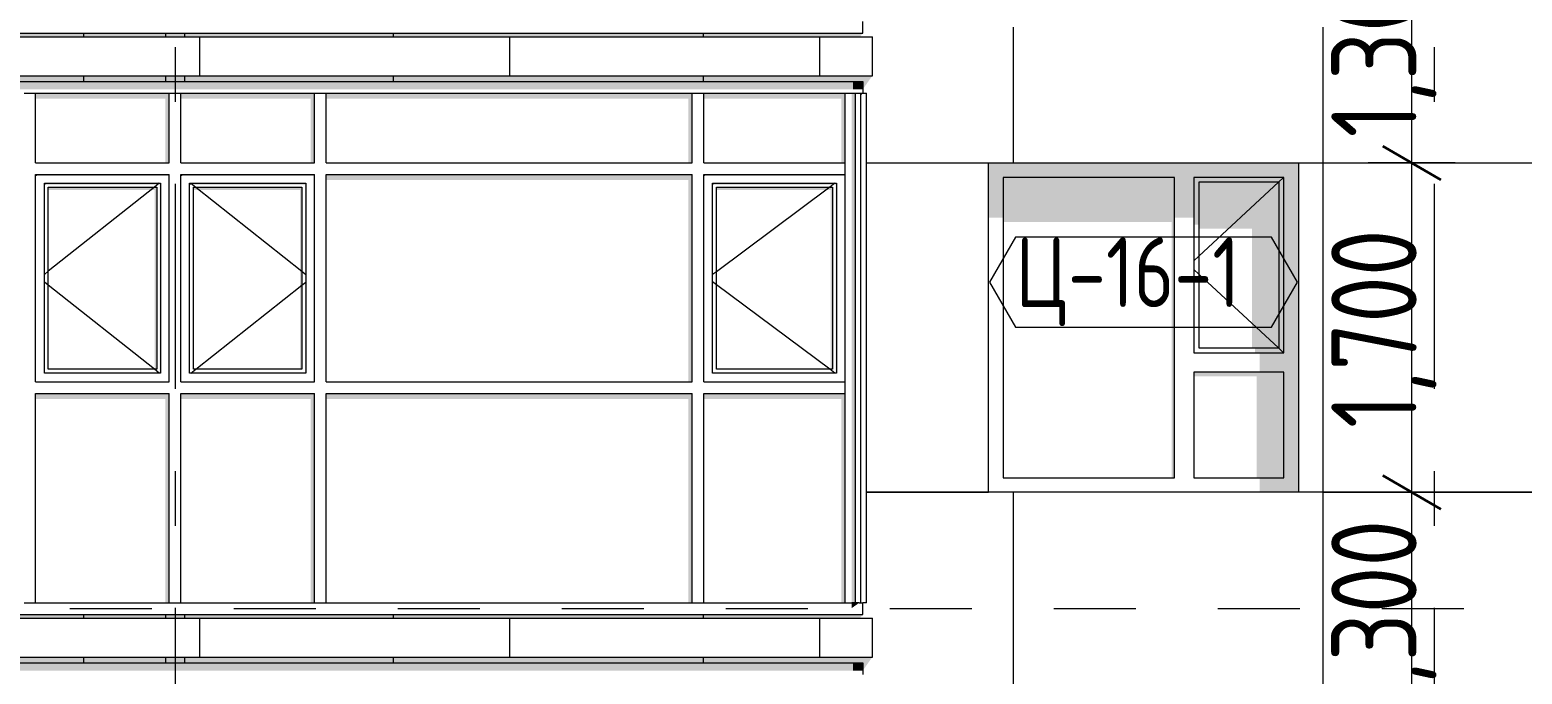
# Model space of a CAD drawing. Header units: millimetres. Extents: x 18162 to 7085488, y 72188 to 247925.
# Drawn here: x 5816259 to 5823964, y 130046 to 133371 of the extents above; entities that cross this region are included whole.
import ezdxf
from ezdxf.enums import TextEntityAlignment as Align

# ---------------------------------------------------------------- set-up
doc = ezdxf.new("R2010")
doc.units = ezdxf.units.MM
doc.header["$MEASUREMENT"] = 0
doc.linetypes.add('Dashed', pattern=[423.333333, 211.666667, -211.666667])
doc.linetypes.add('Double Dashed', pattern=[1093.611073, 529.166651, -211.666656, 141.111112, -211.666656])
for name, color, linetype in [('Archicad Windows', 7, 'Continuous'), ('Finish - Wall', 7, 'Continuous'), ('Structural - Bearing', 7, 'Continuous'), ('Structural - Grid', 7, 'Continuous')]:
    doc.layers.add(name, color=color, linetype=linetype)
doc.styles.add('GENERATED_STYLE_3', font='', dxfattribs={"width": 0.8})
doc.styles.get('GENERATED_STYLE_3').set_extended_font_data('ISOCPEUR MON')
doc.dimstyles.new('GENERATED_STYLE__19', dxfattribs={"dimtxt": 440.00001, "dimasz": 228, "dimexe": 0.18, "dimexo": 31028.935828, "dimgap": 0, "dimtad": 1, "dimdec": 0, "dimzin": 0, "dimdsep": 46, "dimtxsty": 'GENERATED_STYLE_3', "dimblk": 'ARROWHEAD_2', "dimblk1": 'ARROWHEAD_2', "dimblk2": 'ARROWHEAD_2', "dimcen": 0.09, "dimclrd": 13, "dimclre": 13, "dimclrt": 13, "dimadec": 0, "dimazin": 0, "dimtfac": 1, "dimtdec": 4, "dimtmove": 0, "dimatfit": 3, "dimfxl": 1, "dimtolj": 1, "dimtzin": 0, "dimarcsym": 0})
doc.dimstyles.new('GENERATED_STYLE__30', dxfattribs={"dimtxt": 440.00001, "dimasz": 228, "dimexe": 0.18, "dimexo": 0.0625, "dimgap": 0, "dimtad": 1, "dimdec": 0, "dimzin": 0, "dimdsep": 46, "dimtxsty": 'GENERATED_STYLE_3', "dimblk": 'ARROWHEAD_2', "dimblk1": 'ARROWHEAD_2', "dimblk2": 'ARROWHEAD_2', "dimcen": 0.09, "dimclrd": 13, "dimclre": 13, "dimclrt": 13, "dimadec": 0, "dimazin": 0, "dimtfac": 1, "dimtdec": 4, "dimtmove": 0, "dimatfit": 3, "dimfxl": 1, "dimtolj": 1, "dimtzin": 0, "dimarcsym": 0})
doc.dimstyles.new('GENERATED_STYLE__31', dxfattribs={"dimtxt": 440.00001, "dimasz": 228, "dimexe": 0.18, "dimexo": 1815.703396, "dimgap": 0, "dimtad": 1, "dimdec": 0, "dimzin": 0, "dimdsep": 46, "dimtxsty": 'GENERATED_STYLE_3', "dimblk": 'ARROWHEAD_2', "dimblk1": 'ARROWHEAD_2', "dimblk2": 'ARROWHEAD_2', "dimcen": 0.09, "dimclrd": 13, "dimclre": 13, "dimclrt": 13, "dimadec": 0, "dimazin": 0, "dimtfac": 1, "dimtdec": 4, "dimtmove": 0, "dimatfit": 3, "dimfxl": 1, "dimtolj": 1, "dimtzin": 0, "dimarcsym": 0})

# ---------------------------------------------------------------- blocks, each defined once
blk = doc.blocks.new('*X2319', base_point=(5785635.3, 106384.1))
at = {"layer": 'Structural - Bearing', "color": 8, "linetype": 'Continuous', "lineweight": 13}
blk.add_line((5816535.3, 130134.1), (5816535.3, 130104.1), dxfattribs=at)
blk = doc.blocks.new('*X2320', base_point=(5785635.3, 106384.1))
at = {"layer": 'Structural - Bearing', "color": 8, "linetype": 'Continuous', "lineweight": 13}
for p, q in [((5821335.3, 130284.1), (5821335.3, 129684.1)), ((5822935.3, 130284.1), (5822935.3, 127984.1)), ((5818135.3, 130134.1), (5818135.3, 130104.1)), ((5819735.3, 130134.1), (5819735.3, 130104.1))]:
    blk.add_line(p, q, dxfattribs=at)
blk = doc.blocks.new('*X2325', base_point=(5785635.3, 106384.1))
at = {"layer": 'Structural - Bearing', "color": 8, "linetype": 'Continuous', "lineweight": 13}
for p, q in [((5816535.3, 133134.1), (5816535.3, 133104.1)), ((5816535.3, 130354.1), (5816535.3, 130334.1))]:
    blk.add_line(p, q, dxfattribs=at)
blk = doc.blocks.new('*X2326', base_point=(5785635.3, 106384.1))
at = {"layer": 'Structural - Bearing', "color": 8, "linetype": 'Continuous', "lineweight": 13}
for p, q in [((5821335.3, 133284.1), (5821335.3, 132684.1)), ((5822935.3, 133284.1), (5822935.3, 130984.1)), ((5818135.3, 133134.1), (5818135.3, 133104.1)), ((5819735.3, 133134.1), (5819735.3, 133104.1)), ((5820578.3, 132684.1), (5820835.3, 132684.1)), ((5820835.3, 132684.1), (5821208.8, 132684.1)), ((5822808.8, 132684.1), (5822935.3, 132684.1)), ((5822935.3, 132684.1), (5824035.3, 132684.1)), ((5820578.3, 130984.1), (5820835.3, 130984.1)), ((5820835.3, 130984.1), (5820578.3, 130984.1)), ((5821208.8, 130984.1), (5820835.3, 130984.1)), ((5820835.3, 130984.1), (5821208.8, 130984.1)), ((5821335.3, 130984.1), (5821335.3, 130384.1)), ((5822935.3, 130984.1), (5822808.8, 130984.1)), ((5822935.3, 130984.1), (5824035.3, 130984.1)), ((5822935.3, 130984.1), (5822935.3, 130384.1)), ((5824035.3, 130984.1), (5822935.3, 130984.1)), ((5821335.3, 130384.1), (5821335.3, 130284.1)), ((5822935.3, 130384.1), (5822935.3, 130284.1)), ((5818135.3, 130354.1), (5818135.3, 130334.1)), ((5819735.3, 130354.1), (5819735.3, 130334.1))]:
    blk.add_line(p, q, dxfattribs=at)
blk = doc.blocks.new('*X2335', base_point=(5785635.3, 106384.1))
at = {"layer": 'Structural - Bearing', "color": 7, "linetype": 'Continuous', "lineweight": 9}
for p, q in [((5813935.3, 130334.1), (5813935.3, 130134.1)), ((5815535.3, 130334.1), (5815535.3, 130134.1)), ((5817135.3, 130334.1), (5817135.3, 130134.1)), ((5818735.3, 130334.1), (5818735.3, 130134.1)), ((5820335.3, 130334.1), (5820335.3, 130134.1))]:
    blk.add_line(p, q, dxfattribs=at)
blk = doc.blocks.new('*X2376', base_point=(5785635.3, 106384.1))
at = {"layer": 'Structural - Bearing', "color": 8, "linetype": 'Continuous', "lineweight": 13}
blk.add_line((5816535.3, 133354.1), (5816535.3, 133334.1), dxfattribs=at)
blk = doc.blocks.new('*X2377', base_point=(5785635.3, 106384.1))
at = {"layer": 'Structural - Bearing', "color": 8, "linetype": 'Continuous', "lineweight": 13}
for p, q in [((5821335.3, 133384.1), (5821335.3, 133284.1)), ((5822935.3, 133384.1), (5822935.3, 133284.1)), ((5818135.3, 133354.1), (5818135.3, 133334.1)), ((5819735.3, 133354.1), (5819735.3, 133334.1))]:
    blk.add_line(p, q, dxfattribs=at)
blk = doc.blocks.new('*X2384', base_point=(5785635.3, 106384.1))
at = {"layer": 'Structural - Bearing', "color": 7, "linetype": 'Continuous', "lineweight": 9}
for p, q in [((5813935.3, 133334.1), (5813935.3, 133134.1)), ((5815535.3, 133334.1), (5815535.3, 133134.1)), ((5817135.3, 133334.1), (5817135.3, 133134.1)), ((5818735.3, 133334.1), (5818735.3, 133134.1)), ((5820335.3, 133334.1), (5820335.3, 133134.1))]:
    blk.add_line(p, q, dxfattribs=at)
blk = doc.blocks.new('*D2607', base_point=(5785635.3, 106384.1))
at = {"color": 12, "linetype": 'Continuous', "lineweight": 35}
for p, q in [((5838328.4, 130220.7), (5838628.4, 130047.5)), ((5838328.4, 127420.7), (5838628.4, 127247.5))]:
    blk.add_line(p, q, dxfattribs=at)
at = {"color": 13, "linetype": 'Continuous', "lineweight": 13}
for p, q in [((5838703.4, 130134.1), (5837187.8, 130134.1)), ((5838478.4, 127334.1), (5838478.4, 130134.1)), ((5838703.4, 127334.1), (5837187.8, 127334.1))]:
    blk.add_line(p, q, dxfattribs=at)
at = {"color": 13, "lineweight": 13, "char_height": 440, "attachment_point": 7, "rotation": 90, "style": 'GENERATED_STYLE_3'}
for s, insert in [('\\A1;{\\pql;\\fISOCPEUR MON|b0|i0|c0|p0;\\W0.800000;2,800}', (5838605.9, 128549.6)), ('\\A1;{\\pql;\\fISOCPEUR MON|b0|i0|c0|p0;\\W0.800000;200}', (5838518.1, 127420.8))]:
    blk.add_mtext(s, dxfattribs=dict(at, insert=insert))
blk = doc.blocks.new('ARROWHEAD_2')
at = {"color": 0, "linetype": 'Continuous', "lineweight": 0}
for p, q in [((-0.378, -0.655), (0.378, 0.655)), ((0, 0), (-1, 0))]:
    blk.add_line(p, q, dxfattribs=at)
blk = doc.blocks.new('*D2608', base_point=(5785635.3, 106384.1))
at = {"color": 12, "linetype": 'Continuous', "lineweight": 35}
for p, q in [((5838328.4, 130420.7), (5838628.4, 130247.5)), ((5838328.4, 130220.7), (5838628.4, 130047.5))]:
    blk.add_line(p, q, dxfattribs=at)
at = {"color": 13, "linetype": 'Continuous', "lineweight": 13}
for p, q in [((5838703.4, 130334.1), (5837187.8, 130334.1)), ((5838478.4, 130134.1), (5838478.4, 130334.1)), ((5838703.4, 130134.1), (5837187.8, 130134.1))]:
    blk.add_line(p, q, dxfattribs=at)
blk = doc.blocks.new('*D2609', base_point=(5785635.3, 106384.1))
at = {"color": 12, "linetype": 'Continuous', "lineweight": 35}
for p, q in [((5838328.4, 133220.7), (5838628.4, 133047.5)), ((5838328.4, 130420.7), (5838628.4, 130247.5))]:
    blk.add_line(p, q, dxfattribs=at)
at = {"color": 13, "linetype": 'Continuous', "lineweight": 13}
for p, q in [((5838703.4, 133134.1), (5837187.8, 133134.1)), ((5838478.4, 130334.1), (5838478.4, 133134.1)), ((5838703.4, 130334.1), (5837187.8, 130334.1))]:
    blk.add_line(p, q, dxfattribs=at)
at = {"color": 13, "lineweight": 13, "char_height": 440, "attachment_point": 7, "rotation": 90, "style": 'GENERATED_STYLE_3'}
for s, insert in [('\\A1;{\\pql;\\fISOCPEUR MON|b0|i0|c0|p0;\\W0.800000;2,800}', (5838605.9, 131549.6)), ('\\A1;{\\pql;\\fISOCPEUR MON|b0|i0|c0|p0;\\W0.800000;200}', (5838518.1, 130420.8))]:
    blk.add_mtext(s, dxfattribs=dict(at, insert=insert))
blk = doc.blocks.new('*D2610', base_point=(5785635.3, 106384.1))
at = {"color": 12, "linetype": 'Continuous', "lineweight": 35}
for p, q in [((5838328.4, 133420.7), (5838628.4, 133247.5)), ((5838328.4, 133220.7), (5838628.4, 133047.5))]:
    blk.add_line(p, q, dxfattribs=at)
at = {"color": 13, "linetype": 'Continuous', "lineweight": 13}
for p, q in [((5838703.4, 133334.1), (5837187.8, 133334.1)), ((5838478.4, 133134.1), (5838478.4, 133334.1)), ((5838703.4, 133134.1), (5837187.8, 133134.1))]:
    blk.add_line(p, q, dxfattribs=at)
blk = doc.blocks.new('*D2611', base_point=(5785635.3, 106384.1))
at = {"color": 12, "linetype": 'Continuous', "lineweight": 35}
for p, q in [((5838328.4, 136220.7), (5838628.4, 136047.5)), ((5838328.4, 133420.7), (5838628.4, 133247.5))]:
    blk.add_line(p, q, dxfattribs=at)
at = {"color": 13, "linetype": 'Continuous', "lineweight": 13}
for p, q in [((5838703.4, 136134.1), (5837187.8, 136134.1)), ((5838478.4, 133334.1), (5838478.4, 136134.1)), ((5838703.4, 133334.1), (5837187.8, 133334.1))]:
    blk.add_line(p, q, dxfattribs=at)
at = {"color": 13, "lineweight": 13, "char_height": 440, "attachment_point": 7, "rotation": 90, "style": 'GENERATED_STYLE_3'}
for s, insert in [('\\A1;{\\pql;\\fISOCPEUR MON|b0|i0|c0|p0;\\W0.800000;2,800}', (5838605.9, 134549.6)), ('\\A1;{\\pql;\\fISOCPEUR MON|b0|i0|c0|p0;\\W0.800000;200}', (5838518.1, 133420.8))]:
    blk.add_mtext(s, dxfattribs=dict(at, insert=insert))
blk = doc.blocks.new('*D2646', base_point=(5785635.3, 106384.1))
at = {"color": 13, "linetype": 'Continuous', "lineweight": 13}
for p, q in [((5801482.5, 156834.1), (5801482.5, 156980.8)), ((5816658.8, 156834.1), (5801257.5, 156834.1)), ((5801482.5, 102734.1), (5801482.5, 156834.1)), ((5806188.8, 102734.1), (5801257.5, 102734.1)), ((5801482.5, 102587.4), (5801482.5, 102734.1))]:
    blk.add_line(p, q, dxfattribs=at)
at = {"color": 12, "linetype": 'Continuous', "lineweight": 35}
for p, q in [((5801632.5, 156747.5), (5801332.5, 156920.7)), ((5801332.5, 102820.7), (5801632.5, 102647.5))]:
    blk.add_line(p, q, dxfattribs=at)
at = {"color": 13, "lineweight": 13, "insert": (5801610.1, 129125.4), "char_height": 440, "attachment_point": 7, "rotation": 90, "style": 'GENERATED_STYLE_3'}
blk.add_mtext('\\A1;{\\pql;\\fISOCPEUR MON|b0|i0|c0|p0;\\W0.800000;54,100}', dxfattribs=at)
blk = doc.blocks.new('*D2664', base_point=(5785635.3, 106384.1))
at = {"color": 12, "linetype": 'Continuous', "lineweight": 35}
for p, q in [((5823243.5, 131070.7), (5823543.5, 130897.5)), ((5823243.5, 129770.7), (5823543.5, 129597.5))]:
    blk.add_line(p, q, dxfattribs=at)
at = {"color": 13, "linetype": 'Continuous', "lineweight": 13}
for p, q in [((5823618.5, 130984.1), (5823168.5, 130984.1)), ((5823393.5, 129684.1), (5823393.5, 130984.1)), ((5823618.5, 129684.1), (5823168.5, 129684.1))]:
    blk.add_line(p, q, dxfattribs=at)
at = {"color": 13, "lineweight": 13, "insert": (5823521.1, 129815.9), "char_height": 440, "attachment_point": 7, "rotation": 90, "style": 'GENERATED_STYLE_3'}
blk.add_mtext('\\A1;{\\pql;\\fISOCPEUR MON|b0|i0|c0|p0;\\W0.800000;1,300}', dxfattribs=at)
blk = doc.blocks.new('*D2665', base_point=(5785635.3, 106384.1))
at = {"color": 12, "linetype": 'Continuous', "lineweight": 35}
for p, q in [((5823243.5, 132770.7), (5823543.5, 132597.5)), ((5823243.5, 131070.7), (5823543.5, 130897.5))]:
    blk.add_line(p, q, dxfattribs=at)
at = {"color": 13, "linetype": 'Continuous', "lineweight": 13}
for p, q in [((5823618.5, 132684.1), (5823168.5, 132684.1)), ((5823393.5, 130984.1), (5823393.5, 132684.1)), ((5823618.5, 130984.1), (5823168.5, 130984.1))]:
    blk.add_line(p, q, dxfattribs=at)
at = {"color": 13, "lineweight": 13, "insert": (5823521.1, 131315.9), "char_height": 440, "attachment_point": 7, "rotation": 90, "style": 'GENERATED_STYLE_3'}
blk.add_mtext('\\A1;{\\pql;\\fISOCPEUR MON|b0|i0|c0|p0;\\W0.800000;1,700}', dxfattribs=at)
blk = doc.blocks.new('*D2666', base_point=(5785635.3, 106384.1))
at = {"color": 12, "linetype": 'Continuous', "lineweight": 35}
for p, q in [((5823243.5, 134070.7), (5823543.5, 133897.5)), ((5823243.5, 132770.7), (5823543.5, 132597.5))]:
    blk.add_line(p, q, dxfattribs=at)
at = {"color": 13, "linetype": 'Continuous', "lineweight": 13}
for p, q in [((5823618.5, 133984.1), (5823168.5, 133984.1)), ((5823393.5, 132684.1), (5823393.5, 133984.1)), ((5823618.5, 132684.1), (5823168.5, 132684.1))]:
    blk.add_line(p, q, dxfattribs=at)
at = {"color": 13, "lineweight": 13, "insert": (5823521.1, 132815.9), "char_height": 440, "attachment_point": 7, "rotation": 90, "style": 'GENERATED_STYLE_3'}
blk.add_mtext('\\A1;{\\pql;\\fISOCPEUR MON|b0|i0|c0|p0;\\W0.800000;1,300}', dxfattribs=at)
blk = doc.blocks.new('Label_151_3', base_point=(5822008.8, 131834.1))
at = {"color": 13, "linetype": 'Continuous', "lineweight": 13, "flags": 128}
blk.add_lwpolyline([(5821213.7, 132068.3), (5821347.8, 131836.1), (5822669.9, 131836.1), (5822804, 132068.3), (5822669.9, 132300.6), (5821347.8, 132300.6)], close=True, dxfattribs=at)
at = {"color": 13, "lineweight": 13, "insert": (5821347.8, 132299.9), "char_height": 360, "attachment_point": 1, "style": 'GENERATED_STYLE_3'}
blk.add_mtext('\\A1;{\\pql;\\pt0,253000;\\fISOCPEUR MON|b0|i0|c0|p0;\\W0.800000;Ц-16-1\\fISOCPEUR MON|b0|i0|c0|p0;\\W0.800000;\\A1{\\H.66x;\\S^  ;}\\fISOCPEUR MON|b0|i0|c0|p0;\\W0.800000;\\fISOCPEUR MON|b0|i0|c0|p0;\\W0.800000;\\A1{\\H.66x;\\S^  ;}\\fISOCPEUR MON|b0|i0|c0|p0;\\W0.800000; \\fISOCPEUR MON|b0|i0|c0|p0;\\W0.800000;\\fISOCPEUR MON|b0|i0|c0|p0;\\W0.800000;\\fISOCPEUR MON|b0|i0|c0|p0;\\W0.800000;\\fISOCPEUR MON|b0|i0|c0|p0;\\W0.800000;\\fISOCPEUR MON|b0|i0|c0|p0;\\W0.800000;\\fISOCPEUR MON|b0|i0|c0|p0;\\W0.800000;\\fISOCPEUR MON|b0|i0|c0|p0;\\W0.800000;\\fISOCPEUR MON|b0|i0|c0|p0;\\W0.800000;\\fISOCPEUR MON|b0|i0|c0|p0;\\W0.800000;\\fISOCPEUR MON|b0|i0|c0|p0;\\W0.800000;\\fISOCPEUR MON|b0|i0|c0|p0;\\W0.800000;\\fISOCPEUR MON|b0|i0|c0|p0;\\W0.800000;\\fISOCPEUR MON|b0|i0|c0|p0;\\W0.800000;\\fISOCPEUR MON|b0|i0|c0|p0;\\W0.800000;\\fISOCPEUR MON|b0|i0|c0|p0;\\W0.800000;\\fISOCPEUR MON|b0|i0|c0|p0;\\W0.800000;\\fISOCPEUR MON|b0|i0|c0|p0;\\W0.800000;\\fISOCPEUR MON|b0|i0|c0|p0;\\W0.800000;\\fISOCPEUR MON|b0|i0|c0|p0;\\W0.800000;\\fISOCPEUR MON|b0|i0|c0|p0;\\W0.800000;\\fISOCPEUR MON|b0|i0|c0|p0;\\W0.800000;\\fISOCPEUR MON|b0|i0|c0|p0;\\W0.800000;\\fISOCPEUR MON|b0|i0|c0|p0;\\W0.800000;\\fISOCPEUR MON|b0|i0|c0|p0;\\W0.800000;\\fISOCPEUR MON|b0|i0|c0|p0;\\W0.800000;\\fISOCPEUR MON|b0|i0|c0|p0;\\W0.800000;\\fISOCPEUR MON|b0|i0|c0|p0;\\W0.800000;\\fISOCPEUR MON|b0|i0|c0|p0;\\W0.800000;\\fISOCPEUR MON|b0|i0|c0|p0;\\W0.800000;\\fISOCPEUR MON|b0|i0|c0|p0;\\W0.800000;\\fISOCPEUR MON|b0|i0|c0|p0;\\W0.800000;\\fISOCPEUR MON|b0|i0|c0|p0;\\W0.800000;\\fISOCPEUR MON|b0|i0|c0|p0;\\W0.800000;\\fISOCPEUR MON|b0|i0|c0|p0;\\W0.800000;\\fISOCPEUR MON|b0|i0|c0|p0;\\W0.800000;\\fISOCPEUR MON|b0|i0|c0|p0;\\W0.800000;\\fISOCPEUR MON|b0|i0|c0|p0;\\W0.800000;\\fISOCPEUR MON|b0|i0|c0|p0;\\W0.800000;\\fISOCPEUR MON|b0|i0|c0|p0;\\W0.800000;\\fISOCPEUR MON|b0|i0|c0|p0;\\W0.800000;\\fISOCPEUR MON|b0|i0|c0|p0;\\W0.800000;\\fISOCPEUR MON|b0|i0|c0|p0;\\W0.800000;\\fISOCPEUR MON|b0|i0|c0|p0;\\W0.800000;}', dxfattribs=at)
blk = doc.blocks.new('Standard grid marker[376]_3', base_point=(5817008.8, 166384.1))
at = {"layer": 'Structural - Grid', "color": 13, "linetype": 'Double Dashed', "lineweight": 13, "ltscale": 2}
blk.add_line((5817008.8, 165384.1), (5817008.8, 100884.1), dxfattribs=at)
at = {"layer": 'Structural - Grid', "color": 13, "lineweight": 13, "style": 'GENERATED_STYLE_3'}
blk.add_attdef('AC_MarkerText_1', text='', height=500, rotation=360, dxfattribs=at).set_placement((5817008.8, 99534.1), align=Align.TOP_CENTER)
blk = doc.blocks.new('Standard grid marker[377]_3', base_point=(5823508.8, 166384.1))
at = {"layer": 'Structural - Grid', "color": 13, "linetype": 'Double Dashed', "lineweight": 13, "ltscale": 2}
blk.add_line((5823508.8, 165384.1), (5823508.8, 100884.1), dxfattribs=at)
at = {"layer": 'Structural - Grid', "color": 13, "lineweight": 13, "style": 'GENERATED_STYLE_3'}
blk.add_attdef('AC_MarkerText_1', text='', height=500, rotation=360, dxfattribs=at).set_placement((5823508.8, 99534.1), align=Align.TOP_CENTER)

msp = doc.modelspace()

# ---------------------------------------------------------------- hatches: boundary and pattern name
at = {"layer": 'Archicad Windows', "linetype": 'Continuous', "lineweight": 0}
for points in [[(5821208.8, 132684.1), (5821208.8, 132609.1), (5821283.8, 132609.1), (5822168.8, 132609.1), (5822268.8, 132609.1), (5822733.8, 132609.1), (5822808.8, 132609.1), (5822808.8, 132684.1)], [(5821283.8, 132609.1), (5821208.8, 132609.1), (5821208.8, 132401.2), (5821283.8, 132401.2)], [(5822168.8, 132609.1), (5821283.8, 132609.1), (5821283.8, 132380), (5822153.8, 132380), (5822153.8, 131059.1), (5822168.8, 131059.1)], [(5822168.8, 132609.1), (5822168.8, 132401.2), (5822268.8, 132401.2), (5822268.8, 132609.1)], [(5822268.8, 132609.1), (5822268.8, 132584.1), (5822293.8, 132584.1), (5822708.8, 132584.1), (5822733.8, 132584.1), (5822733.8, 132609.1)], [(5822733.8, 131704.1), (5822733.8, 131604.1), (5822733.8, 131059.1), (5822808.8, 131059.1), (5822808.8, 132609.1), (5822733.8, 132609.1)], [(5822268.8, 132584.1), (5822268.8, 132365.9), (5822293.8, 132365.9), (5822293.8, 132584.1)], [(5822293.8, 132344.7), (5822568.8, 132344.7), (5822568.8, 131729.1), (5822708.8, 131729.1), (5822708.8, 132584.1), (5822293.8, 132584.1)], [(5822708.8, 131729.1), (5822733.8, 131729.1), (5822733.8, 132584.1), (5822708.8, 132584.1)], [(5822733.8, 131729.1), (5822583.8, 131729.1), (5822583.8, 131704.1), (5822733.8, 131704.1)], [(5822608.8, 131704.1), (5822608.8, 131604.1), (5822733.8, 131604.1), (5822733.8, 131704.1)], [(5822733.8, 131604.1), (5822268.8, 131604.1), (5822268.8, 131582.8), (5822593.8, 131582.8), (5822593.8, 131059.1), (5822733.8, 131059.1)], [(5822608.8, 131059.1), (5822608.8, 130984.1), (5822808.8, 130984.1), (5822808.8, 131059.1)]]:
    msp.add_hatch(color=49, dxfattribs=at).paths.add_polyline_path(points)
at = {"layer": 'Finish - Wall', "linetype": 'Continuous', "lineweight": 0}
for points in [[(5814308.8, 133063.4), (5816258.8, 133063.4), (5816258.8, 133104.1), (5814308.8, 133104.1)], [(5816258.8, 133104.1), (5816258.8, 133063.4), (5817008.8, 133063.4), (5817008.8, 133104.1)], [(5817008.8, 133104.1), (5817008.8, 133063.4), (5817758.8, 133063.4), (5817758.8, 133104.1)], [(5817758.8, 133104.1), (5817758.8, 133063.4), (5819708.8, 133063.4), (5819708.8, 133104.1)], [(5820508.8, 133104.1), (5819708.8, 133104.1), (5819708.8, 133063.4), (5820508.8, 133063.4)], [(5820508.8, 133104.1), (5820508.8, 133063.4), (5820558.8, 133063.4), (5820558.8, 133104.1)], [(5816978.8, 133044.1), (5816288.8, 133044.1), (5816288.8, 133015.8), (5816958.8, 133015.8), (5816958.8, 132684.1), (5816978.8, 132684.1)], [(5817038.8, 133044.1), (5817038.8, 133015.8), (5817708.8, 133015.8), (5817708.8, 132684.1), (5817728.8, 132684.1), (5817728.8, 133044.1)], [(5819678.8, 133044.1), (5817788.8, 133044.1), (5817788.8, 133015.8), (5819658.8, 133015.8), (5819658.8, 132684.1), (5819678.8, 132684.1)], [(5819738.8, 133044.1), (5819738.8, 133015.8), (5820448.8, 133015.8), (5820448.8, 132684.1), (5820468.8, 132684.1), (5820468.8, 133044.1)], [(5820521.8, 133044.1), (5820502.3, 133044.1), (5820502.3, 132654.1), (5820521.8, 132654.1)], [(5820548.8, 133044.1), (5820548.8, 133033.4), (5820550, 133031.6), (5820558.8, 133044.1)], [(5816288.8, 132624.1), (5816295.9, 132617), (5816971.8, 132617), (5816978.8, 132624.1)], [(5816288.8, 132624.1), (5816288.8, 132617), (5816295.9, 132617)], [(5816971.8, 132617), (5816973.8, 132617), (5816973.8, 131559.1), (5816978.8, 131554.1), (5816978.8, 132624.1)], [(5817728.8, 132624.1), (5817038.8, 132624.1), (5817045.9, 132617), (5817721.8, 132617)], [(5817045.9, 132617), (5817038.8, 132624.1), (5817038.8, 132617)], [(5817721.8, 132617), (5817723.8, 132617), (5817723.8, 131559.1), (5817728.8, 131554.1), (5817728.8, 132624.1)], [(5819678.8, 132624.1), (5817788.8, 132624.1), (5817788.8, 132595.8), (5819658.8, 132595.8), (5819658.8, 131554.1), (5819678.8, 131554.1)], [(5819738.8, 132624.1), (5819745.9, 132617), (5820461.8, 132617), (5820468.8, 132624.1)], [(5819738.8, 132624.1), (5819738.8, 132617), (5819745.9, 132617)], [(5820468.8, 132624.1), (5820461.8, 132617), (5820463.8, 132617), (5820463.8, 131559.1), (5820468.8, 131554.1)], [(5820521.8, 132654.1), (5820502.3, 132654.1), (5820502.3, 131524.1), (5820521.8, 131524.1)], [(5816340.9, 132572), (5816333.8, 132579.1), (5816333.8, 132572)], [(5816333.8, 132579.1), (5816340.9, 132572), (5816926.8, 132572), (5816933.8, 132579.1)], [(5816353.8, 132559.1), (5816353.8, 132544.9), (5816903.8, 132544.9), (5816903.8, 131619.1), (5816913.8, 131619.1), (5816913.8, 132559.1)], [(5816926.8, 132572), (5816928.8, 132572), (5816928.8, 131604.1), (5816933.8, 131599.1), (5816933.8, 132579.1)], [(5817083.8, 132572), (5817090.9, 132572), (5817083.8, 132579.1)], [(5817083.8, 132579.1), (5817090.9, 132572), (5817676.8, 132572), (5817683.8, 132579.1)], [(5817663.8, 132559.1), (5817103.8, 132559.1), (5817103.8, 132544.9), (5817653.8, 132544.9), (5817653.8, 131619.1), (5817663.8, 131619.1)], [(5817676.8, 132572), (5817678.8, 132572), (5817678.8, 131604.1), (5817683.8, 131599.1), (5817683.8, 132579.1)], [(5819783.8, 132572), (5819790.9, 132572), (5819783.8, 132579.1)], [(5819783.8, 132579.1), (5819790.9, 132572), (5820416.8, 132572), (5820423.8, 132579.1)], [(5819803.8, 132559.1), (5819803.8, 132544.9), (5820393.8, 132544.9), (5820393.8, 131619.1), (5820403.8, 131619.1), (5820403.8, 132559.1)], [(5820416.8, 132572), (5820418.8, 132572), (5820418.8, 131604.1), (5820423.8, 131599.1), (5820423.8, 132579.1)], [(5816928.8, 131599.1), (5816933.8, 131599.1), (5816928.8, 131604.1)], [(5817678.8, 131599.1), (5817683.8, 131599.1), (5817678.8, 131604.1)], [(5820418.8, 131599.1), (5820423.8, 131599.1), (5820418.8, 131604.1)], [(5816973.8, 131554.1), (5816978.8, 131554.1), (5816973.8, 131559.1)], [(5817723.8, 131554.1), (5817728.8, 131554.1), (5817723.8, 131559.1)], [(5820463.8, 131554.1), (5820468.8, 131554.1), (5820463.8, 131559.1)], [(5820521.8, 131524.1), (5820502.3, 131524.1), (5820502.3, 130414.1), (5820521.8, 130414.1)], [(5816288.8, 131494.1), (5816288.8, 131465.8), (5816958.8, 131465.8), (5816958.8, 130414.1), (5816978.8, 130414.1), (5816978.8, 131494.1)], [(5817038.8, 131494.1), (5817038.8, 131465.8), (5817708.8, 131465.8), (5817708.8, 130414.1), (5817728.8, 130414.1), (5817728.8, 131494.1)], [(5819678.8, 131494.1), (5817788.8, 131494.1), (5817788.8, 131465.8), (5819658.8, 131465.8), (5819658.8, 130414.1), (5819678.8, 130414.1)], [(5819738.8, 131494.1), (5819738.8, 131465.8), (5820448.8, 131465.8), (5820448.8, 130414.1), (5820468.8, 130414.1), (5820468.8, 131494.1)], [(5820502.3, 130386.5), (5820508.8, 130391.1), (5820508.8, 130414.1), (5820502.3, 130414.1)], [(5820541.2, 130414.1), (5820508.8, 130414.1), (5820508.8, 130391.1)], [(5814308.8, 130063.4), (5816258.8, 130063.4), (5816258.8, 130104.1), (5814308.8, 130104.1)], [(5817008.8, 130104.1), (5816258.8, 130104.1), (5816258.8, 130063.4), (5817008.8, 130063.4)], [(5817008.8, 130104.1), (5817008.8, 130063.4), (5817758.8, 130063.4), (5817758.8, 130104.1)], [(5817758.8, 130063.4), (5819708.8, 130063.4), (5819708.8, 130104.1), (5817758.8, 130104.1)], [(5819708.8, 130104.1), (5819708.8, 130063.4), (5820508.8, 130063.4), (5820508.8, 130104.1)], [(5820508.8, 130104.1), (5820508.8, 130063.4), (5820558.8, 130063.4), (5820558.8, 130104.1)]]:
    msp.add_hatch(color=49, dxfattribs=at).paths.add_polyline_path(points)
at = {"layer": 'Structural - Bearing', "linetype": 'Continuous', "lineweight": 0}
for points in [[(5813408.8, 136284.1), (5812168.8, 136284.1), (5812168.8, 135684.1), (5812408.8, 135684.1), (5812408.8, 133984.1), (5812168.8, 133984.1), (5812168.8, 133284.1), (5813408.8, 133284.1), (5813408.8, 133334.1), (5816958.8, 133334.1), (5816958.8, 133354.1), (5813458.8, 133354.1), (5813458.8, 133414.1), (5813439.3, 133414.1), (5813439.3, 136044.1), (5813458.8, 136044.1), (5813458.8, 136104.1), (5816958.8, 136104.1), (5816958.8, 136134.1), (5813408.8, 136134.1)], [(5816958.8, 133334.1), (5817058.8, 133334.1), (5817058.8, 133354.1), (5817008.8, 133354.1), (5816958.8, 133354.1)], [(5817058.8, 133354.1), (5817058.8, 133334.1), (5820544.7, 133334.1), (5820558.8, 133354.1)], [(5812408.8, 130984.1), (5812168.8, 130984.1), (5812168.8, 130284.1), (5813408.8, 130284.1), (5813408.8, 130334.1), (5816958.8, 130334.1), (5816958.8, 130354.1), (5813458.8, 130354.1), (5813458.8, 130414.1), (5813439.3, 130414.1), (5813439.3, 133044.1), (5813458.8, 133044.1), (5813458.8, 133104.1), (5816958.8, 133104.1), (5816958.8, 133134.1), (5813408.8, 133134.1), (5813408.8, 133284.1), (5812168.8, 133284.1), (5812168.8, 132684.1), (5812408.8, 132684.1)], [(5816958.8, 133134.1), (5816958.8, 133104.1), (5817008.8, 133104.1), (5817058.8, 133104.1), (5817058.8, 133134.1)], [(5817058.8, 133134.1), (5817058.8, 133104.1), (5820558.8, 133104.1), (5820558.8, 133063.4), (5820608.8, 133134.1)], [(5816958.8, 130334.1), (5817058.8, 130334.1), (5817058.8, 130354.1), (5817008.8, 130354.1), (5816958.8, 130354.1)], [(5820558.8, 130354.1), (5817058.8, 130354.1), (5817058.8, 130334.1), (5820544.7, 130334.1)], [(5812408.8, 127984.1), (5812168.8, 127984.1), (5812168.8, 127284.1), (5813408.8, 127284.1), (5813408.8, 127334.1), (5816958.8, 127334.1), (5816958.8, 127354.1), (5813458.8, 127354.1), (5813458.8, 127414.1), (5813439.3, 127414.1), (5813439.3, 130044.1), (5813458.8, 130044.1), (5813458.8, 130104.1), (5816958.8, 130104.1), (5816958.8, 130134.1), (5813408.8, 130134.1), (5813408.8, 130284.1), (5812168.8, 130284.1), (5812168.8, 129684.1), (5812408.8, 129684.1)], [(5816958.8, 130104.1), (5817008.8, 130104.1), (5817058.8, 130104.1), (5817058.8, 130134.1), (5816958.8, 130134.1)], [(5820608.8, 130134.1), (5817058.8, 130134.1), (5817058.8, 130104.1), (5820558.8, 130104.1), (5820558.8, 130063.4)]]:
    msp.add_hatch(color=49, dxfattribs=at).paths.add_polyline_path(points)
at = {"layer": 'Structural - Bearing', "linetype": 'Continuous', "lineweight": 9}
h = msp.add_hatch(dxfattribs=at)
h.set_pattern_fill('Grid_100x100_0003', style=0, pattern_type=2)
h.set_pattern_definition([(0, (5785635.3, 106384.1), (0, 1000), []), (90, (5785635.3, 106384.1), (-1000, 0), [])])
h.paths.add_polyline_path([(5816958.8, 133334.1), (5817058.8, 133334.1), (5817058.8, 133354.1), (5817008.8, 133354.1), (5816958.8, 133354.1)])
h = msp.add_hatch(dxfattribs=at)
h.set_pattern_fill('Grid_100x100_0003', style=0, pattern_type=2)
h.set_pattern_definition([(0, (5785635.3, 106384.1), (0, 1000), []), (90, (5785635.3, 106384.1), (-1000, 0), [])])
h.paths.add_polyline_path([(5816958.8, 133134.1), (5816958.8, 133104.1), (5817008.8, 133104.1), (5817058.8, 133104.1), (5817058.8, 133134.1)])
h = msp.add_hatch(dxfattribs=at)
h.set_pattern_fill('Grid_100x100_0003', style=0, pattern_type=2)
h.set_pattern_definition([(0, (5785635.3, 106384.1), (0, 1000), []), (90, (5785635.3, 106384.1), (-1000, 0), [])])
h.paths.add_polyline_path([(5816958.8, 130334.1), (5817058.8, 130334.1), (5817058.8, 130354.1), (5817008.8, 130354.1), (5816958.8, 130354.1)])
h = msp.add_hatch(dxfattribs=at)
h.set_pattern_fill('Grid_100x100_0003', style=0, pattern_type=2)
h.set_pattern_definition([(0, (5785635.3, 106384.1), (0, 1000), []), (90, (5785635.3, 106384.1), (-1000, 0), [])])
h.paths.add_polyline_path([(5816958.8, 130104.1), (5817008.8, 130104.1), (5817058.8, 130104.1), (5817058.8, 130134.1), (5816958.8, 130134.1)])

# ---------------------------------------------------------------- linework, layer by layer
at = {"color": 8, "linetype": 'Dashed', "lineweight": 13, "ltscale": 2}
msp.add_line((5800379.4, 130384.1), (5841359.8, 130384.1), dxfattribs=at)
at = {"layer": 'Archicad Windows', "color": 7, "linetype": 'Continuous', "lineweight": 13}
for p, q in [((5821208.8, 130984.1), (5821208.8, 132684.1)), ((5821208.8, 132684.1), (5822808.8, 132684.1)), ((5822808.8, 132684.1), (5822808.8, 130984.1)), ((5822808.8, 130984.1), (5821208.8, 130984.1))]:
    msp.add_line(p, q, dxfattribs=at)
at = {"layer": 'Archicad Windows', "color": 7, "linetype": 'Continuous', "lineweight": 9}
for p, q in [((5821283.8, 132609.1), (5821283.8, 131059.1)), ((5822168.8, 132609.1), (5821283.8, 132609.1)), ((5822168.8, 131059.1), (5822168.8, 132609.1)), ((5822268.8, 132609.1), (5822268.8, 131704.1)), ((5822733.8, 132609.1), (5822268.8, 132609.1)), ((5822731.9, 132609.1), (5822704.9, 132584.1)), ((5822733.8, 131704.1), (5822733.8, 132609.1)), ((5822293.8, 132584.1), (5822293.8, 131729.1)), ((5822708.8, 132584.1), (5822293.8, 132584.1)), ((5822704.9, 132584.1), (5822293.8, 132202.9)), ((5822708.8, 131729.1), (5822708.8, 132584.1)), ((5822293.8, 132202.9), (5822268.8, 132179.7)), ((5822293.8, 132110.2), (5822268.8, 132133.4)), ((5822704.9, 131729.1), (5822293.8, 132110.2)), ((5822268.8, 131704.1), (5822733.8, 131704.1)), ((5822293.8, 131729.1), (5822708.8, 131729.1)), ((5822731.9, 131704.1), (5822704.9, 131729.1)), ((5822268.8, 131604.1), (5822268.8, 131059.1)), ((5822733.8, 131604.1), (5822268.8, 131604.1)), ((5822733.8, 131059.1), (5822733.8, 131604.1)), ((5821283.8, 131059.1), (5822168.8, 131059.1)), ((5822268.8, 131059.1), (5822733.8, 131059.1))]:
    msp.add_line(p, q, dxfattribs=at)
at = {"layer": 'Finish - Wall', "color": 7, "linetype": 'Continuous', "lineweight": 9}
for p, q in [((5820558.8, 133354.1), (5820558.8, 133414.1)), ((5814308.8, 133354.1), (5816258.8, 133354.1)), ((5816258.8, 133354.1), (5817008.8, 133354.1)), ((5817008.8, 133354.1), (5817758.8, 133354.1)), ((5817758.8, 133354.1), (5819708.8, 133354.1)), ((5819708.8, 133354.1), (5820508.8, 133354.1)), ((5820508.8, 133354.1), (5820558.8, 133354.1)), ((5814308.8, 133104.1), (5816258.8, 133104.1)), ((5816258.8, 133104.1), (5817008.8, 133104.1)), ((5817008.8, 133104.1), (5817758.8, 133104.1)), ((5817758.8, 133104.1), (5819708.8, 133104.1)), ((5819708.8, 133104.1), (5820508.8, 133104.1)), ((5820508.8, 133104.1), (5820558.8, 133104.1)), ((5820558.8, 133104.1), (5820558.8, 133044.1)), ((5816228.8, 133044.1), (5816258.8, 133044.1)), ((5816258.8, 133044.1), (5816288.8, 133044.1)), ((5816288.8, 133044.1), (5816978.8, 133044.1)), ((5816288.8, 132684.1), (5816288.8, 133044.1)), ((5816978.8, 133044.1), (5817008.8, 133044.1)), ((5816978.8, 132684.1), (5816978.8, 133044.1)), ((5817008.8, 133044.1), (5817038.8, 133044.1)), ((5817038.8, 133044.1), (5817728.8, 133044.1)), ((5817038.8, 132684.1), (5817038.8, 133044.1)), ((5817728.8, 133044.1), (5817758.8, 133044.1)), ((5817728.8, 132684.1), (5817728.8, 133044.1)), ((5817758.8, 133044.1), (5817788.8, 133044.1)), ((5817788.8, 133044.1), (5819678.8, 133044.1)), ((5817788.8, 132684.1), (5817788.8, 133044.1)), ((5819678.8, 133044.1), (5819708.8, 133044.1)), ((5819678.8, 132684.1), (5819678.8, 133044.1)), ((5819708.8, 133044.1), (5819738.8, 133044.1)), ((5819738.8, 133044.1), (5820468.8, 133044.1)), ((5819738.8, 132684.1), (5819738.8, 133044.1)), ((5820468.8, 133044.1), (5820502.3, 133044.1)), ((5820468.8, 132684.1), (5820468.8, 133044.1)), ((5820502.3, 133044.1), (5820521.8, 133044.1)), ((5820521.8, 133044.1), (5820541.2, 133044.1)), ((5820521.8, 132654.1), (5820521.8, 133044.1)), ((5820541.2, 133044.1), (5820548.8, 133044.1)), ((5820548.8, 133044.1), (5820558.8, 133044.1)), ((5820548.8, 132654.1), (5820548.8, 133044.1)), ((5820558.8, 133044.1), (5820578.3, 133044.1)), ((5820578.3, 132654.1), (5820578.3, 133044.1)), ((5816288.8, 132684.1), (5816978.8, 132684.1)), ((5817038.8, 132684.1), (5817728.8, 132684.1)), ((5817788.8, 132684.1), (5819678.8, 132684.1)), ((5819738.8, 132684.1), (5820468.8, 132684.1)), ((5820468.8, 132654.1), (5820468.8, 132684.1)), ((5816288.8, 131554.1), (5816288.8, 132624.1)), ((5816288.8, 132624.1), (5816978.8, 132624.1)), ((5816978.8, 131554.1), (5816978.8, 132624.1)), ((5817038.8, 131554.1), (5817038.8, 132624.1)), ((5817038.8, 132624.1), (5817728.8, 132624.1)), ((5817728.8, 131554.1), (5817728.8, 132624.1)), ((5817788.8, 131554.1), (5817788.8, 132624.1)), ((5817788.8, 132624.1), (5819678.8, 132624.1)), ((5819678.8, 131554.1), (5819678.8, 132624.1)), ((5819738.8, 131554.1), (5819738.8, 132624.1)), ((5819738.8, 132624.1), (5820468.8, 132624.1)), ((5820468.8, 132624.1), (5820468.8, 132654.1)), ((5820468.8, 131554.1), (5820468.8, 132624.1)), ((5820521.8, 131524.1), (5820521.8, 132654.1)), ((5820548.8, 131524.1), (5820548.8, 132654.1)), ((5820578.3, 131524.1), (5820578.3, 132654.1)), ((5816333.8, 131599.1), (5816333.8, 132579.1)), ((5816333.8, 132579.1), (5816933.8, 132579.1)), ((5816353.8, 132559.1), (5816913.8, 132559.1)), ((5816902, 132559.1), (5816353.8, 132124.7)), ((5816353.8, 131619.1), (5816353.8, 132559.1)), ((5816927.3, 132579.1), (5816902, 132559.1)), ((5816913.8, 132559.1), (5816913.8, 131619.1)), ((5816933.8, 132579.1), (5816933.8, 131599.1)), ((5817083.8, 131599.1), (5817083.8, 132579.1)), ((5817083.8, 132579.1), (5817683.8, 132579.1)), ((5817090.4, 132579.1), (5817115.6, 132559.1)), ((5817103.8, 132559.1), (5817663.8, 132559.1)), ((5817103.8, 131619.1), (5817103.8, 132559.1)), ((5817115.6, 132559.1), (5817663.8, 132124.7)), ((5817663.8, 132559.1), (5817663.8, 131619.1)), ((5817683.8, 132579.1), (5817683.8, 131599.1)), ((5819783.8, 131599.1), (5819783.8, 132579.1)), ((5819783.8, 132579.1), (5820423.8, 132579.1)), ((5819803.8, 132559.1), (5820403.8, 132559.1)), ((5820388.5, 132559.1), (5819803.8, 132122.7)), ((5819803.8, 131619.1), (5819803.8, 132559.1)), ((5820415.3, 132579.1), (5820388.5, 132559.1)), ((5820403.8, 132559.1), (5820403.8, 131619.1)), ((5820423.8, 132579.1), (5820423.8, 131599.1)), ((5816353.8, 132124.7), (5816333.8, 132108.9)), ((5816353.8, 132053.4), (5816333.8, 132069.3)), ((5817663.8, 132124.7), (5817683.8, 132108.9)), ((5817663.8, 132053.4), (5817683.8, 132069.3)), ((5819803.8, 132122.7), (5819783.8, 132107.7)), ((5819803.8, 132055.5), (5819783.8, 132070.4)), ((5816902, 131619.1), (5816353.8, 132053.4)), ((5817115.6, 131619.1), (5817663.8, 132053.4)), ((5820388.5, 131619.1), (5819803.8, 132055.5)), ((5816933.8, 131599.1), (5816333.8, 131599.1)), ((5816913.8, 131619.1), (5816353.8, 131619.1)), ((5816927.3, 131599.1), (5816902, 131619.1)), ((5817683.8, 131599.1), (5817083.8, 131599.1)), ((5817090.4, 131599.1), (5817115.6, 131619.1)), ((5817663.8, 131619.1), (5817103.8, 131619.1)), ((5820423.8, 131599.1), (5819783.8, 131599.1)), ((5820403.8, 131619.1), (5819803.8, 131619.1)), ((5820415.3, 131599.1), (5820388.5, 131619.1)), ((5816288.8, 131554.1), (5816978.8, 131554.1)), ((5817038.8, 131554.1), (5817728.8, 131554.1)), ((5817788.8, 131554.1), (5819678.8, 131554.1)), ((5819738.8, 131554.1), (5820468.8, 131554.1)), ((5820468.8, 131524.1), (5820468.8, 131554.1)), ((5820468.8, 131494.1), (5820468.8, 131524.1)), ((5820521.8, 130414.1), (5820521.8, 131524.1)), ((5820548.8, 130414.1), (5820548.8, 131524.1)), ((5820578.3, 130414.1), (5820578.3, 131524.1)), ((5816288.8, 130414.1), (5816288.8, 131494.1)), ((5816288.8, 131494.1), (5816978.8, 131494.1)), ((5816978.8, 130414.1), (5816978.8, 131494.1)), ((5817038.8, 130414.1), (5817038.8, 131494.1)), ((5817038.8, 131494.1), (5817728.8, 131494.1)), ((5817728.8, 130414.1), (5817728.8, 131494.1)), ((5817788.8, 130414.1), (5817788.8, 131494.1)), ((5817788.8, 131494.1), (5819678.8, 131494.1)), ((5819678.8, 130414.1), (5819678.8, 131494.1)), ((5819738.8, 130414.1), (5819738.8, 131494.1)), ((5819738.8, 131494.1), (5820468.8, 131494.1)), ((5820468.8, 130414.1), (5820468.8, 131494.1)), ((5816228.8, 130414.1), (5816258.8, 130414.1)), ((5816258.8, 130414.1), (5816288.8, 130414.1)), ((5816288.8, 130414.1), (5816978.8, 130414.1)), ((5816978.8, 130414.1), (5817008.8, 130414.1)), ((5817008.8, 130414.1), (5817038.8, 130414.1)), ((5817038.8, 130414.1), (5817728.8, 130414.1)), ((5817728.8, 130414.1), (5817758.8, 130414.1)), ((5817758.8, 130414.1), (5817788.8, 130414.1)), ((5817788.8, 130414.1), (5819678.8, 130414.1)), ((5819678.8, 130414.1), (5819708.8, 130414.1)), ((5819708.8, 130414.1), (5819738.8, 130414.1)), ((5819738.8, 130414.1), (5820468.8, 130414.1)), ((5820468.8, 130414.1), (5820502.3, 130414.1)), ((5820521.8, 130414.1), (5820502.3, 130414.1)), ((5820541.2, 130414.1), (5820521.8, 130414.1)), ((5820541.2, 130414.1), (5820548.8, 130414.1)), ((5820548.8, 130414.1), (5820558.8, 130414.1)), ((5820558.8, 130354.1), (5820558.8, 130414.1)), ((5820578.3, 130414.1), (5820558.8, 130414.1)), ((5814308.8, 130354.1), (5816258.8, 130354.1)), ((5816258.8, 130354.1), (5817008.8, 130354.1)), ((5817008.8, 130354.1), (5817758.8, 130354.1)), ((5817758.8, 130354.1), (5819708.8, 130354.1)), ((5819708.8, 130354.1), (5820508.8, 130354.1)), ((5820508.8, 130354.1), (5820558.8, 130354.1)), ((5814308.8, 130104.1), (5816258.8, 130104.1)), ((5816258.8, 130104.1), (5817008.8, 130104.1)), ((5817008.8, 130104.1), (5817758.8, 130104.1)), ((5817758.8, 130104.1), (5819708.8, 130104.1)), ((5819708.8, 130104.1), (5820508.8, 130104.1)), ((5820508.8, 130104.1), (5820558.8, 130104.1)), ((5820558.8, 130104.1), (5820558.8, 130044.1))]:
    msp.add_line(p, q, dxfattribs=at)
at = {"layer": 'Structural - Bearing', "color": 7, "linetype": 'Continuous', "lineweight": 13}
for p, q in [((5813408.8, 133334.1), (5820608.8, 133334.1)), ((5816958.8, 133354.1), (5816958.8, 133334.1)), ((5817058.8, 133334.1), (5817058.8, 133354.1)), ((5820608.8, 133134.1), (5820608.8, 133334.1)), ((5813408.8, 133134.1), (5820608.8, 133134.1)), ((5816958.8, 133134.1), (5816958.8, 133104.1)), ((5817058.8, 133104.1), (5817058.8, 133134.1)), ((5813408.8, 130334.1), (5820608.8, 130334.1)), ((5816958.8, 130354.1), (5816958.8, 130334.1)), ((5817058.8, 130334.1), (5817058.8, 130354.1)), ((5820608.8, 130134.1), (5820608.8, 130334.1)), ((5813408.8, 130134.1), (5820608.8, 130134.1)), ((5816958.8, 130134.1), (5816958.8, 130104.1)), ((5817058.8, 130104.1), (5817058.8, 130134.1))]:
    msp.add_line(p, q, dxfattribs=at)

# ---------------------------------------------------------------- block references
at = {"color": 12, "linetype": 'Continuous', "lineweight": 13}
msp.add_blockref('Label_151_3', (5822008.8, 131834.1), dxfattribs=at)
at = {"layer": 'Structural - Bearing', "lineweight": 0}
for name in ['*X2376', '*X2377', '*X2384', '*X2325', '*X2326', '*X2335', '*X2319', '*X2320']:
    msp.add_blockref(name, (5785635.3, 106384.1), dxfattribs=at)
at = {"layer": 'Structural - Grid', "color": 13, "linetype": 'Continuous', "lineweight": 13}
for name, p in [('Standard grid marker[376]_3', (5817008.8, 166384.1)), ('Standard grid marker[377]_3', (5823508.8, 166384.1))]:
    msp.add_blockref(name, p, dxfattribs=at)

# ---------------------------------------------------------------- dimensions: what is measured, and where the dimension line sits
at = {"color": 13, "linetype": 'Continuous', "lineweight": 13}
for base, p1, p2, dimstyle, picture, middle in [((5801482.5, 156834.1), (5806188.8, 102734.1), (5816658.8, 156834.1), 'GENERATED_STYLE__30', '*D2646', (5801174.5, 130029.9)), ((5838478.4, 136134.1), (5805483.8, 133334.1), (5805483.8, 136134.1), 'GENERATED_STYLE__19', '*D2611', (5838170.4, 135286.7)), ((5823393.5, 133984.1), (5822808.8, 132684.1), (5822808.8, 133984.1), 'GENERATED_STYLE__31', '*D2666', (5823085.5, 133553)), ((5838478.4, 133334.1), (5805483.8, 133134.1), (5805483.8, 133334.1), 'GENERATED_STYLE__19', '*D2610', (5838170.4, 133923)), ((5838478.4, 133134.1), (5805483.8, 130334.1), (5805483.8, 133134.1), 'GENERATED_STYLE__19', '*D2609', (5838170.4, 132286.7)), ((5823393.5, 132684.1), (5822808.8, 130984.1), (5822808.8, 132684.1), 'GENERATED_STYLE__31', '*D2665', (5823085.5, 132053)), ((5823393.5, 130984.1), (5822808.8, 129684.1), (5822808.8, 130984.1), 'GENERATED_STYLE__31', '*D2664', (5823085.5, 130553)), ((5838478.4, 130334.1), (5805483.8, 130134.1), (5805483.8, 130334.1), 'GENERATED_STYLE__19', '*D2608', (5838170.4, 130923)), ((5838478.4, 130134.1), (5805483.8, 127334.1), (5805483.8, 130134.1), 'GENERATED_STYLE__19', '*D2607', (5838170.4, 129286.7))]:
    dim = msp.add_linear_dim(base=base, p1=p1, p2=p2, angle=90, dimstyle=dimstyle, dxfattribs=at)
    dim.commit()
    dim.dimension.update_dxf_attribs({"geometry": picture, "text_midpoint": middle, "dimtype": 160, "text_rotation": 90})

doc.saveas('drawing.dxf')
